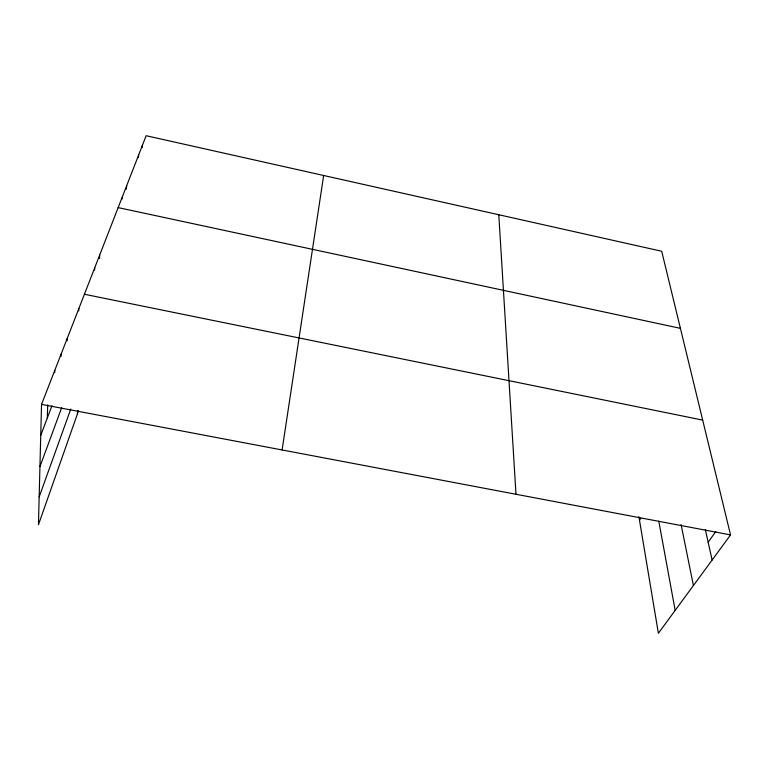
<?xml version="1.0" encoding="UTF-8"?>
<svg xmlns="http://www.w3.org/2000/svg" width="769" height="769" viewBox="0 0 769 769"><rect width="100%" height="100%" fill="white"/><g stroke="black" fill="none" stroke-linecap="round" stroke-linejoin="round"><path stroke-width="1.15" d="M638.914 516.72L658.379 633.291L730.55 534.907L661.705 251.261L146.148 135.709L41.536 404.388L38.45 524.766L78.525 410.79M47.303 418.019L47.716 404.936M54.705 372.725L54.791 370.35M61.001 356.528L61.097 354.153M67.095 340.83L67.201 338.466M78.726 310.897L78.851 308.542M77.409 413.953L77.611 410.511M94.587 270.063L94.741 267.737M99.451 258.519L99.691 255.029M122.271 198.883L122.473 196.518M126.366 189.261L126.674 185.723M138.43 157.289L138.651 154.963M142.227 147.533L142.448 145.216M282.108 449.961L323.653 175.495M39.161 496.947L70.767 409.06M39.94 466.591L61.635 407.781M40.747 435.35L51.965 405.715M639.5 520.238L640.721 518.306M708.153 542.212L715.785 531.552M41.536 404.388L730.55 534.907M84.417 294.258L702.683 420.105M118.157 207.601L680.411 328.344M705.327 529.524L712.113 560.043M681.084 524.554L693.417 585.526M658.793 521.151L675.172 610.394M498.783 214.743L515.989 494.265"/></g></svg>
